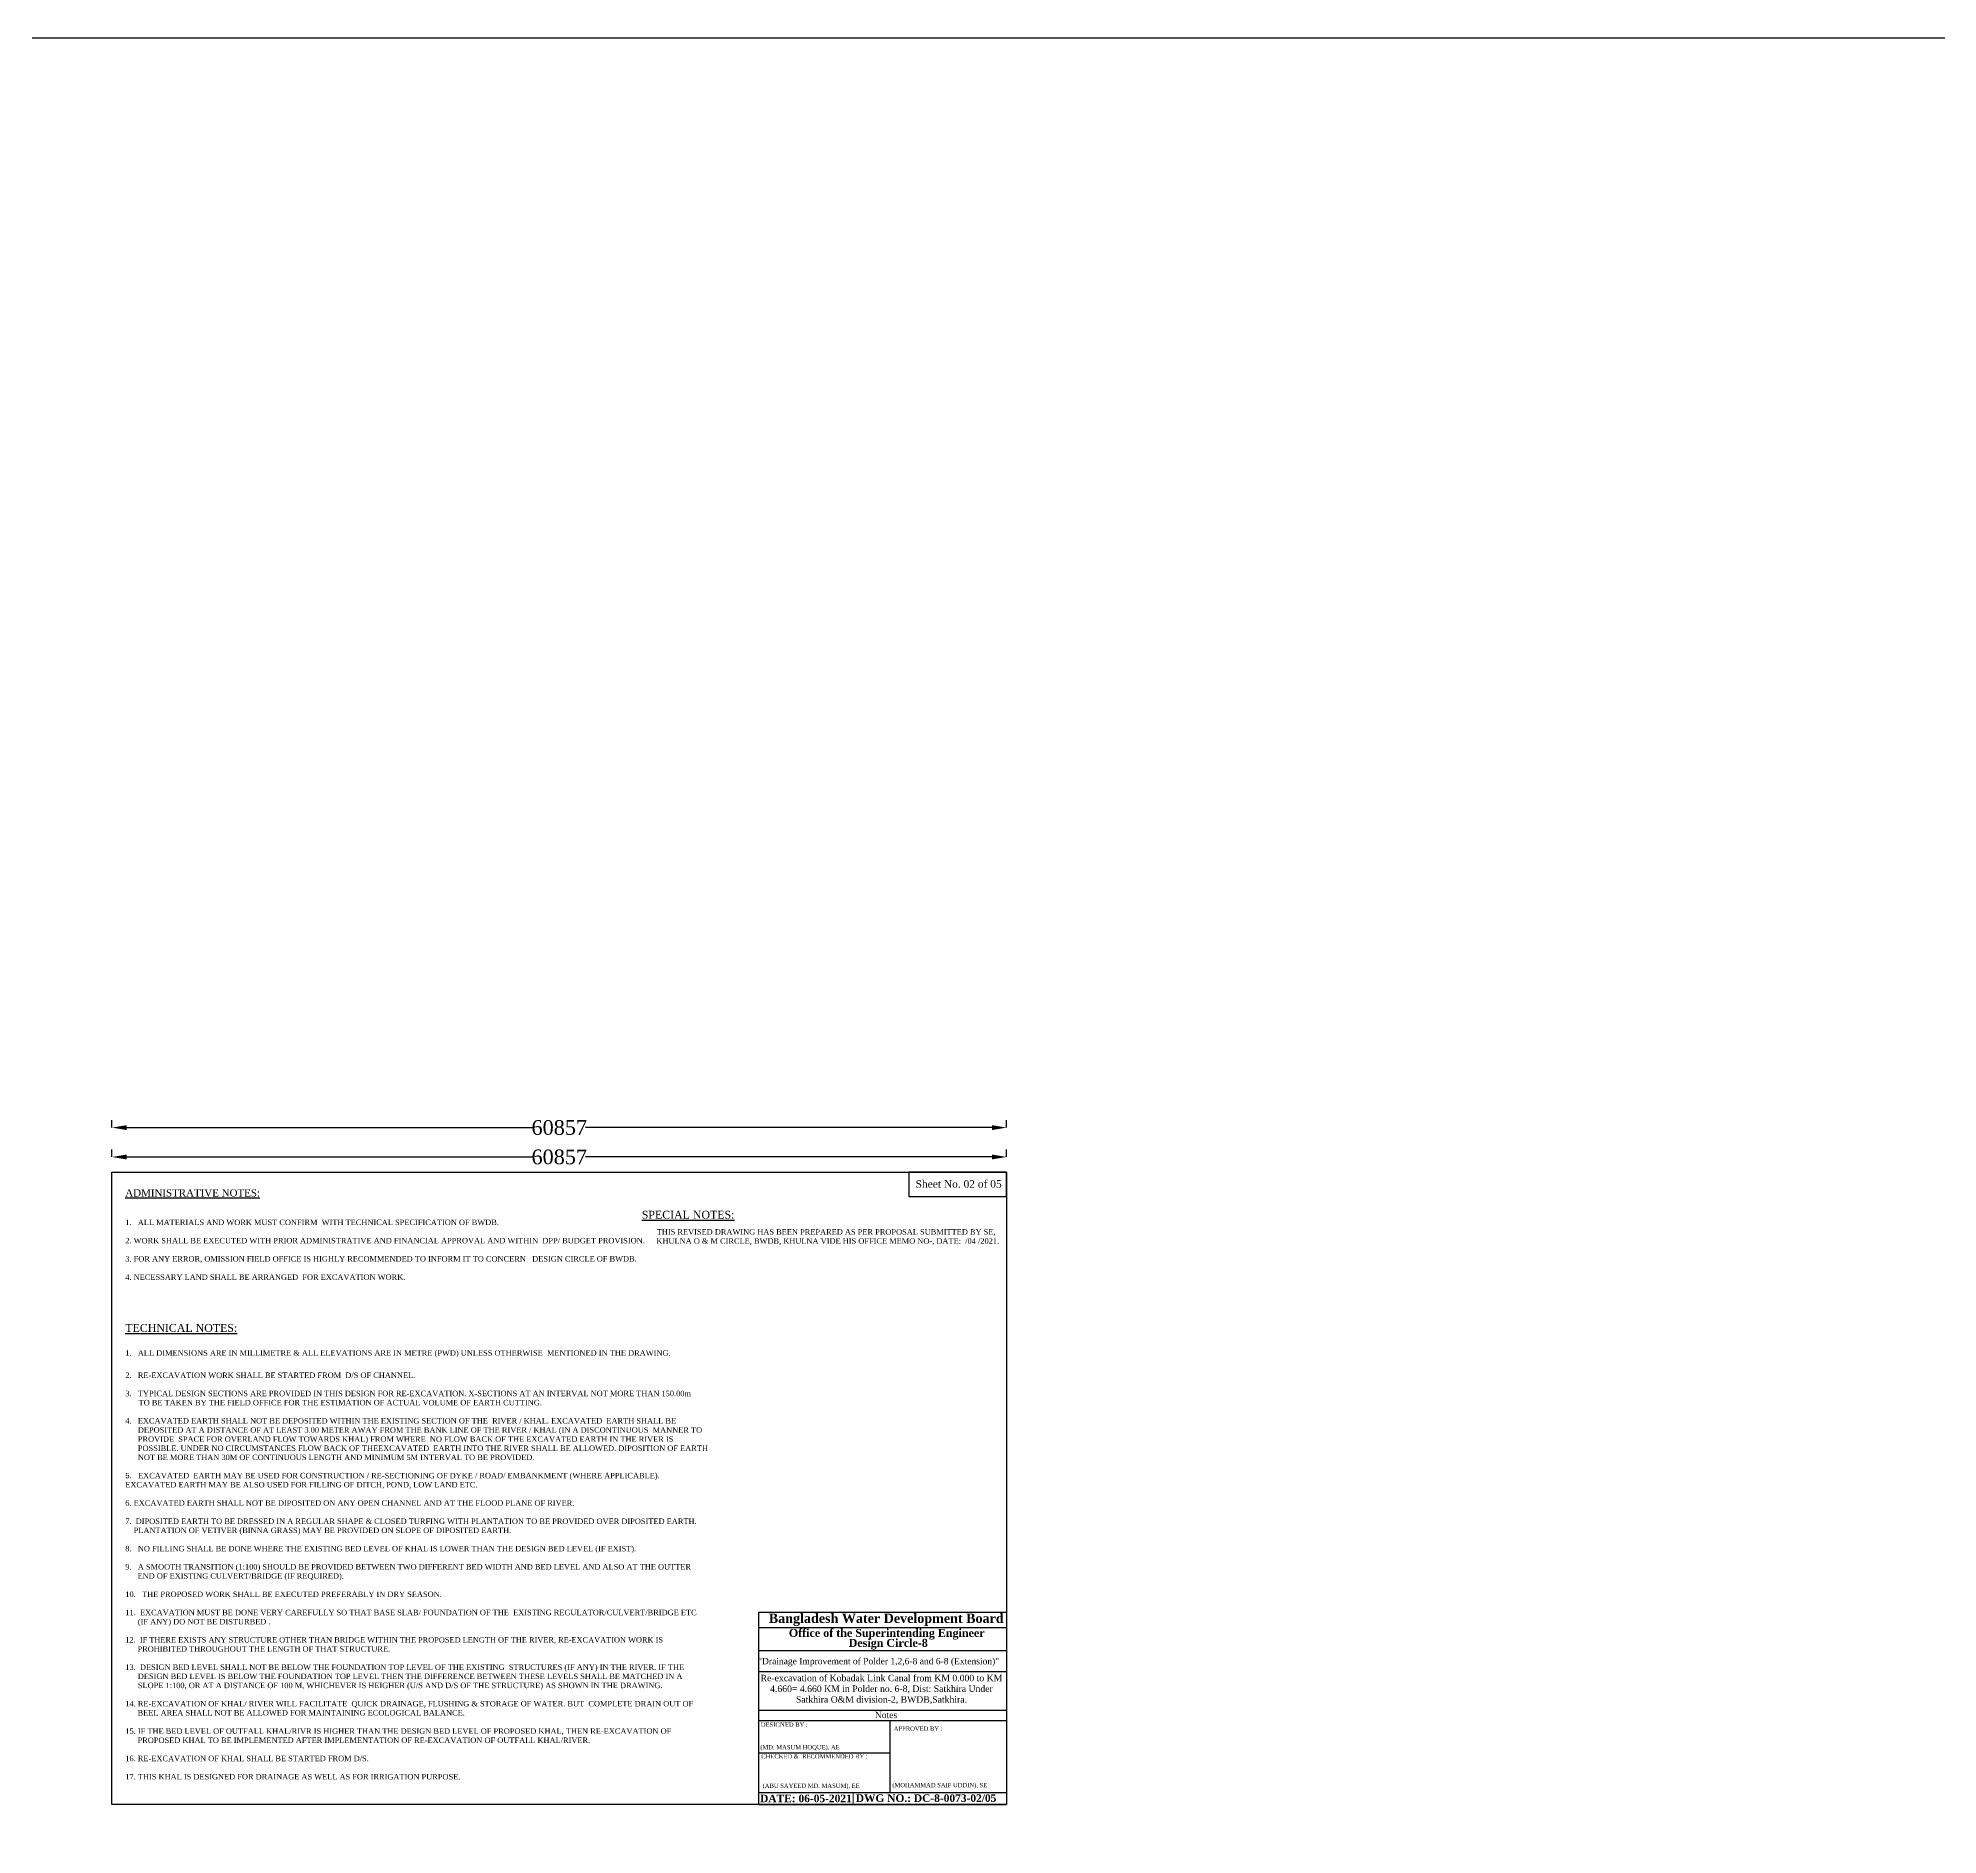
# Model space of a CAD drawing. Header units: metres. Extents: x 10378706 to 11353593, y -3842485 to -3635771.
# Drawn here: x 10603688 to 10732942, y -3758072 to -3635771 of the extents above; entities that cross this region are included whole.
import ezdxf

# ---------------------------------------------------------------- set-up
doc = ezdxf.new("R2010")
doc.units = ezdxf.units.M
doc.header["$LTSCALE"] = 50
doc.linetypes.add('ACAD_ISO02W100', pattern=[15, 12, -3])
doc.layers.add('CUTTING', color=5, linetype='ACAD_ISO02W100')
doc.layers.add('Other line', color=7, linetype='Continuous', lineweight=15)
doc.styles.add('Arial-25', font='arial.ttf')
doc.styles.get("Standard").update_dxf_attribs({"font": 'times.ttf'})
doc.dimstyles.new('ISO-25', dxfattribs={"dimtxt": 1000, "dimasz": 1000, "dimexe": 500, "dimexo": 1000, "dimtad": 0, "dimdec": 0, "dimtxsty": 'Standard', "dimcen": 2.5, "dimclrd": 2, "dimclre": 256, "dimclrt": 1, "dimadec": 0, "dimazin": 0, "dimtfac": 1, "dimtdec": 0, "dimtmove": 0, "dimatfit": 3, "dimfxl": 1, "dimarcsym": 0})

# ---------------------------------------------------------------- blocks, each defined once
blk = doc.blocks.new('*D73')
at = {"lineweight": -2}
for p, q in [((10608721, -3711927), (10608721, -3711427)), ((10669578, -3711927), (10669578, -3711427))]:
    blk.add_line(p, q, dxfattribs=at)
at = {"color": 2, "lineweight": -2}
for p, q in [((10609721, -3711927), (10637368, -3711927)), ((10668578, -3711927), (10640931, -3711927))]:
    blk.add_line(p, q, dxfattribs=at)
for points in [[(10609721, -3711760), (10609721, -3712093), (10608721, -3711927)], [(10668578, -3711760), (10668578, -3712093), (10669578, -3711927)]]:
    blk.add_solid(points, dxfattribs=at)
at = {"layer": 'Defpoints', "color": 0, "lineweight": -2}
for p in [(10669578, -3711927), (10608721, -3712971), (10669578, -3712971)]:
    blk.add_point(p, dxfattribs=at)
at = {"color": 1, "insert": (10639149, -3711927), "char_height": 1000, "attachment_point": 5}
blk.add_mtext('60857', dxfattribs=at)
blk = doc.blocks.new('*D70')
at = {"lineweight": -2}
for p, q in [((10608721, -3709928), (10608721, -3709428)), ((10669578, -3709928), (10669578, -3709428))]:
    blk.add_line(p, q, dxfattribs=at)
at = {"color": 0, "lineweight": -2}
for p, q in [((10609721, -3709928), (10637368, -3709928)), ((10668578, -3709928), (10640931, -3709928))]:
    blk.add_line(p, q, dxfattribs=at)
for points in [[(10609721, -3709761), (10609721, -3710095), (10608721, -3709928)], [(10668578, -3709761), (10668578, -3710095), (10669578, -3709928)]]:
    blk.add_solid(points, dxfattribs=at)
at = {"layer": 'Defpoints', "color": 0, "lineweight": -2}
for p in [(10669578, -3709928), (10608721, -3712971), (10669578, -3712971)]:
    blk.add_point(p, dxfattribs=at)
at = {"color": 1, "insert": (10639149, -3709928), "char_height": 1000, "attachment_point": 5}
blk.add_mtext('60857', dxfattribs=at)

msp = doc.modelspace()

# ---------------------------------------------------------------- linework, layer by layer
at = {"color": 0, "linetype": 'ByBlock'}
for p, q in [((10652733.8, -3756005.2), (10652733.8, -3742906.2)), ((10652733.8, -3742906.2), (10669577.8, -3742906.2)), ((10652733.8, -3742906.2), (10669577.8, -3742906.2)), ((10652733.8, -3742906.2), (10669577.8, -3742906.2)), ((10652733.8, -3756005.2), (10652733.8, -3742906.2)), ((10657463.6, -3742906.2), (10669562.2, -3742906.2)), ((10669577.8, -3742906.2), (10669577.8, -3756005.2)), ((10652749.4, -3743950.5), (10669562.2, -3743950.5)), ((10652733.8, -3745521.6), (10669562.2, -3745521.6)), ((10652733.8, -3746949.2), (10669577.8, -3746949.2)), ((10652733.8, -3749567.4), (10669562.2, -3749567.4)), ((10652733.8, -3750286.3), (10669562.2, -3750286.3)), ((10661646.5, -3750286.3), (10661646.5, -3755174.8)), ((10652733.8, -3755174.8), (10669382.4, -3755174.8)), ((10652733.8, -3756005.2), (10669562.2, -3756005.2)), ((10654105.8, -3755174.8), (10669562.2, -3755174.8)), ((10654105.8, -3755174.8), (10669382.4, -3755174.8)), ((10654105.8, -3755174.8), (10669382.4, -3755174.8))]:
    msp.add_line(p, q, dxfattribs=at)
at = {"color": 3}
msp.add_lwpolyline([(10378705.8, -3635770.7), (11350722.8, -3635770.7), (11353593, -3842485), (10378705.8, -3842485)], close=True, dxfattribs=at)
at = {"color": 0, "linetype": 'ByBlock'}
for points in [[(10608720.9, -3756005.2), (10608720.9, -3712970.7), (10669577.8, -3712970.7), (10669577.8, -3756005.2), (10608720.9, -3756005.2)], [(10669577.8, -3712970.7), (10662918.2, -3712970.7), (10662918.2, -3714605.3), (10669577.8, -3714605.3)]]:
    msp.add_lwpolyline(points, close=True, dxfattribs=at)
at = {"layer": 'CUTTING', "color": 0, "linetype": 'ByBlock'}
msp.add_line((10652733.8, -3752483), (10661646.5, -3752483), dxfattribs=at)
at = {"layer": 'Other line', "color": 0, "linetype": 'ByBlock', "ltscale": 5}
msp.add_line((10659136.9, -3755174.8), (10659136.9, -3756005.2), dxfattribs=at)

# ---------------------------------------------------------------- texts
at = {"color": 7, "linetype": 'ByBlock', "attachment_point": 1, "style": 'Arial-25'}
for s, insert, char_height, width in [('{\\fTimes New Roman|b0|i0|c0|p18;\\H1.323x;\\LADMINISTRATIVE NOTES:}^J\\P{\\fTimes New Roman|b0|i0|c0|p18;\\C0;\\P\\C7;1.   \\C0;ALL MATERIALS AND WORK MUST CONFIRM  WITH TECHNICAL SPECIFICATION OF BWDB.\\P\\P2. WORK SHALL BE EXECUTED WITH PRIOR ADMINISTRATIVE AND FINANCIAL APPROVAL AND WITHIN  DPP/ BUDGET PROVISION.\\P\\P3. FOR ANY ERROR, OMISSION FIELD OFFICE IS HIGHLY RECOMMENDED TO INFORM IT TO CONCERN   DESIGN CIRCLE OF BWDB.\\P\\P\\pi-1.566,l1.951,t1.951;4. NECESSARY LAND SHALL BE ARRANGED  FOR EXCAVATION WORK. \\P\\P\\P\\P\\H1.437x;\\L\\PTECHNICAL NOTES:\\P\\P\\pi-1205,l1205;\\H0.6959x;\\l\\C256;1.   ALL DIMENSIONS ARE IN MILLIMETRE & ALL ELEVATIONS ARE IN METRE (PWD) UNLESS OTHERWISE  MENTIONED IN THE DRAWING.\\P\\pi-1.566,l1.951;\\H1.437x;\\L\\C0;\\P\\H0.6958x;\\l\\C7;2.   RE-EXCAVATION WORK SHALL BE STARTED FROM  D/S OF CHANNEL.\\P\\pi0,l0,tz;\\fTimes New Roman|b1|i0|c0|p18;\\P\\pi-903.7,l903.7,t903.7;\\fTimes New Roman|b0|i0|c0|p18;3.   TYPICAL DESIGN SECTIONS ARE PROVIDED IN THIS DESIGN FOR RE-EXCAVATION. X-SECTIONS AT AN INTERVAL NOT MORE THAN 150.00m TO BE TAKEN BY THE FIELD OFFICE FOR THE ESTIMATION OF ACTUAL VOLUME OF EARTH CUTTING.\\P\\pi0,l0,tz;\\fTimes New Roman|b1|i0|c0|p18;\\P\\fTimes New Roman|b0|i0|c0|p18;4.   \\A1;\\C0;EXCAVATED\\fTimes New Roman|b0|i0|c186|p18; EARTH SHALL NOT BE DEPOSITED WITHIN THE EXISTING SECTION OF THE \\fTimes New Roman|b0|i0|c0|p18; RIVER / KHAL\\fTimes New Roman|b0|i0|c186|p18;. \\fTimes New Roman|b0|i0|c0|p18;EXCAVATED \\fTimes New Roman|b0|i0|c186|p18; EARTH SHALL BE \\fTimes New Roman|b0|i0|c0|p18;\\P      \\fTimes New Roman|b0|i0|c186|p18;DEPOSITED AT A DISTANCE OF AT LEAST \\fTimes New Roman|b0|i0|c0|p18;3\\fTimes New Roman|b0|i0|c186|p18;.0\\fTimes New Roman|b0|i0|c0|p18;0 \\fTimes New Roman|b0|i0|c186|p18;METER\\fTimes New Roman|b0|i0|c0|p18; \\fTimes New Roman|b0|i0|c186|p18;AWAY FROM THE BANK LINE OF THE \\fTimes New Roman|b0|i0|c0|p18;RIVER / KHAL\\fTimes New Roman|b0|i0|c186|p18; (IN A DISCONTINUOUS  MANNER TO\\fTimes New Roman|b0|i0|c0|p18;\\P     \\fTimes New Roman|b0|i0|c186|p18; PROVIDE \\fTimes New Roman|b0|i0|c0|p18; \\fTimes New Roman|b0|i0|c186|p18;SPACE FOR OVERLAND FLOW\\fTimes New Roman|b0|i0|c0|p18; \\fTimes New Roman|b0|i0|c186|p18;TO\\fTimes New Roman|b0|i0|c0|p18;W\\fTimes New Roman|b0|i0|c186|p18;ARDS\\fTimes New Roman|b0|i0|c0|p18; \\fTimes New Roman|b0|i0|c186|p18;KHAL)\\fTimes New Roman|b0|i0|c0|p18; \\fTimes New Roman|b0|i0|c186|p18;FROM WHERE  NO FLOW BACK OF THE\\fTimes New Roman|b0|i0|c0|p18; EXCAVATED \\fTimes New Roman|b0|i0|c186|p18;EARTH IN THE \\fTimes New Roman|b0|i0|c0|p18;RIVER\\fTimes New Roman|b0|i0|c186|p18; IS \\fTimes New Roman|b0|i0|c0|p18;\\P      \\fTimes New Roman|b0|i0|c186|p18;POSSIBLE.\\fTimes New Roman|b0|i0|c0|p18; \\fTimes New Roman|b0|i0|c186|p18;UNDER NO CIRCUMSTANCES FLOW BACK OF THE\\fTimes New Roman|b0|i0|c0|p18;EXCAVATED \\fTimes New Roman|b0|i0|c186|p18; EARTH INTO THE \\fTimes New Roman|b0|i0|c0|p18;RIVER\\fTimes New Roman|b0|i0|c186|p18; SHALL BE ALLOWED.\\fTimes New Roman|b0|i0|c0|p18; DIPOSITION OF EARTH\\P      NOT BE MORE THAN 30M OF CONTINUOUS LENGTH AND MINIMUM 5M INTERVAL TO BE PROVIDED.\\fTimes New Roman|b0|i0|c186|p18;\\P\\A0;\\fTimes New Roman|b1|i0|c0|p18;\\C7;\\P\\pi-903.7,l903.7,t903.7;}5.   {\\fTimes New Roman|b0|i0|c0|p18;EXCAVATED  EARTH MAY BE USED FOR CONSTRUCTION / RE-SECTIONING OF DYKE / ROAD/ EMBANKMENT (WHERE APPLICABLE). EXCAVATED EARTH MAY BE ALSO USED FOR FILLING OF DITCH, POND, LOW LAND ETC.\\P\\P6. EXCAVATED EARTH SHALL NOT BE DIPOSITED ON ANY OPEN CHANNEL AND AT THE FLOOD PLANE OF RIVER.\\P\\P7.  DIPOSITED EARTH TO BE DRESSED IN A REGULAR SHAPE & CLOSED TURFING WITH PLANTATION TO BE PROVIDED OVER DIPOSITED EARTH. \\P    PLANTATION OF VETIVER (BINNA GRASS) MAY BE PROVIDED ON SLOPE OF DIPOSITED EARTH.\\P\\P8.   NO FILLING SHALL BE DONE WHERE THE EXISTING BED LEVEL OF KHAL IS LOWER THAN THE DESIGN BED LEVEL (IF EXIST).\\P\\pi0,l0,tz;\\P\\pi-835,l835,t835;9.   A SMOOTH TRANSITION (1:100) SHOULD BE PROVIDED BETWEEN TWO DIFFERENT BED WIDTH AND BED LEVEL AND ALSO AT THE OUTTER END OF EXISTING CULVERT/BRIDGE (IF REQUIRED).\\P\\P10.   THE PROPOSED WORK SHALL BE EXECUTED PREFERABLY IN DRY SEASON.\\P\\pi0,l0,tz;\\fTimes New Roman|b1|i0|c0|p18;\\P\\pi-903.7,l903.7,t903.7;\\fTimes New Roman|b0|i0|c0|p18;11.  EXCAVATION MUST BE DONE VERY CAREFULLY SO THAT BASE SLAB/ FOUNDATION OF THE  EXISTING REGULATOR/CULVERT/BRIDGE ETC\\P      (IF ANY) DO NOT BE DISTURBED .\\P\\pi0,l0,tz;\\P\\pi-835,l835,t451.7,903.9;\\H0.9949x;12.  \\H0.9996x;IF THERE EXISTS ANY STRUCTURE OTHER THAN BRIDGE WITHIN THE PROPOSED LENGTH OF THE RIVER, RE-EXCAVATION WORK IS PROHIBITED THROUGHOUT THE LENGTH OF THAT STRUCTURE.\\fTimes New Roman|b1|i0|c0|p18;\\H1.002x;\\P\\fTimes New Roman|b0|i0|c0|p18;\\H1.004x;\\P13.  DESIGN BED LEVEL SHALL NOT BE BELOW THE FOUNDATION TOP LEVEL OF THE EXISTING  STRUCTURES (IF ANY) IN THE RIVER. IF THE\\P      DESIGN BED LEVEL IS BELOW THE FOUNDATION TOP LEVEL THEN THE DIFFERENCE BETWEEN THESE LEVELS SHALL BE MATCHED IN A\\P      SLOPE 1:100, OR AT A DISTANCE OF 100 M, WHICHEVER IS HEIGHER (U/S AND D/S OF THE STRUCTURE) AS SHOWN IN THE DRAWING.\\P       \\P14. RE-EXCAVATION OF KHAL/ RIVER WILL FACILITATE  QUICK DRAINAGE, FLUSHING & STORAGE OF WATER. BUT  COMPLETE DRAIN OUT OF  BEEL AREA SHALL NOT BE ALLOWED FOR MAINTAINING ECOLOGICAL BALANCE.\\P\\P15. \\H0.9995x;IF THE BED LEVEL OF OUTFALL KHAL/RIVR IS HIGHER THAN THE DESIGN BED LEVEL OF PROPOSED KHAL, THEN RE-EXCAVATION OF PROPOSED KHAL TO BE IMPLEMENTED AFTER IMPLEMENTATION OF RE-EXCAVATION OF OUTFALL KHAL/RIVER.\\P\\P16. RE-EXCAVATION OF KHAL SHALL BE STARTED FROM D/S.\\P\\P17. THIS KHAL IS DESIGNED FOR DRAINAGE AS WELL AS FOR IRRIGATION PURPOSE.^J\\fTimes New Roman|b1|i0|c0|p18;\\H0.997x;\\P\\pi-903.7,l903.7,t903.7;\\fTimes New Roman|b0|i0|c0|p18;\\H1.004x;^J }', (10609626.4, -3714126), 372.6091, 38661.702), ('{\\fTimes New Roman|b0|i0|c0|p18;\\H1.19x;\\LSPECIAL NOTES:\\H0.8403x;\\l^J\\fArial|b0|i0|c0|p34;\\H0.4791x;\\P\\fTimes New Roman|b0|i0|c0|p18;\\H2.087x;\\C1;      \\H0.8297x;THIS REVISED DRAWING HAS BEEN PREPARED AS PER PROPOSAL SUBMITTED BY SE,  \\P       KHULNA O & M CIRCLE, BWDB, KHULNA VIDE HIS OFFICE MEMO NO-, DATE:  /04 /2021.\\H1.205x;^I\\P\\P\\H0.8297x;\\P      \\A1;\\P\\pi-835,l835,t451.7,903.9;\\A0;\\fTimes New Roman|b1|i0|c0|p18;\\C7;\\P\\H0.5749x;\\P\\H2.089x;\\P\\H0.4791x;\\P\\ptz;\\fTimes New Roman|b0|i0|c0|p18;\\H2.086x;\\P\\pt451.8,903.7;\\P            }', (10644760.8, -3715588.7), 449.1736, 40936.659)]:
    msp.add_mtext(s, dxfattribs=dict(at, insert=insert, char_height=char_height, width=width))
at = {"color": 0, "linetype": 'ByBlock'}
for s, insert, char_height, width, attachment_point in [('Sheet No. 02 of 05', (10663390.3, -3713503), 515.179, 6644.559, 1), ('{\\fTimes New Roman|b1|i0|c0|p18;Bangladesh Water Development Board}', (10653400.8, -3743004.6), 633.735, 22763.546, 1), ('{\\fTimes New Roman|b1|i0|c0|p18;Office of the Superintending Engineer}', (10654765.7, -3744045.3), 541.753, 19459.579, 1), ('{\\fTimes New Roman|b1|i0|c0|p18;Design Circle-8}', (10658835.2, -3744725.6), 541.753, 19459.579, 1), (' \\P{\\H0.979x;\\C256;"Drainage Improvement of Polder 1,2,6-8 and 6-8 (Extension)" }', (10660876.8, -3745942.6), 437.58, 19385.734, 5), ('{\\C256;Re-excavation of Kobadak Link Canal from KM 0.000 to KM 4.660= 4.660 KM in Polder no. 6-8, Dist: Satkhira Under Satkhira O&M division-2, BWDB,Satkhira.}', (10661066.2, -3748166.7), 437.58, 16456.909, 5), ('Notes', (10661377.6, -3749904.8), 430.44, 17364.613, 5)]:
    msp.add_mtext(s, dxfattribs=dict(at, insert=insert, char_height=char_height, width=width, attachment_point=attachment_point))
at = {"layer": 'CUTTING', "color": 0, "linetype": 'ByBlock', "attachment_point": 1}
for s, insert, char_height in [('DESIGNED BY :', (10652859.3, -3750413.1), 291.73), ('APPROVED BY :', (10661903.8, -3750683.6), 291.73), ('(MD. MASUM HOQUE), AE', (10652822.3, -3751951.1), 291.73), ('CHECKED &  RECOMMENDED BY :', (10652888.9, -3752570.9), 291.73), ('(ABU SAYEED MD. MASUM), EE', (10652980.4, -3754575.3), 291.73), ('(MOHAMMAD SAIF UDDIN), SE', (10661801.9, -3754527.6), 291.73), ('{\\fTimes New Roman|b1|i0|c0|p18;DATE: 06-05-2021} ', (10652807.9, -3755323.8), 514.612), ('{\\fTimes New Roman|b1|i0|c0|p18;DWG NO.: DC-8-0073-02/05} ', (10659320.9, -3755305.6), 514.612)]:
    msp.add_mtext(s, dxfattribs=dict(at, insert=insert, char_height=char_height))

# ---------------------------------------------------------------- dimensions: what is measured, and where the dimension line sits
at = {"color": 1}
dim = msp.add_linear_dim(base=(10669577.8, -3709928.1), p1=(10608720.9, -3712970.7), p2=(10669577.8, -3712970.7), dimstyle='ISO-25', override={"dimclrd": 0, "dimfxl": 0.12, "dimfxlon": 1}, dxfattribs=at)
dim.commit()
dim.dimension.update_dxf_attribs({"geometry": '*D70', "text_midpoint": (10639149.3, -3709928.1)})
at = {"color": 0}
dim = msp.add_linear_dim(base=(10669577.8, -3711926.5), p1=(10608720.9, -3712970.7), p2=(10669577.8, -3712970.7), dimstyle='ISO-25', override={"dimfxl": 0.15, "dimfxlon": 1}, dxfattribs=at)
dim.commit()
dim.dimension.update_dxf_attribs({"geometry": '*D73', "text_midpoint": (10639149.3, -3711926.5)})

doc.saveas('drawing.dxf')
